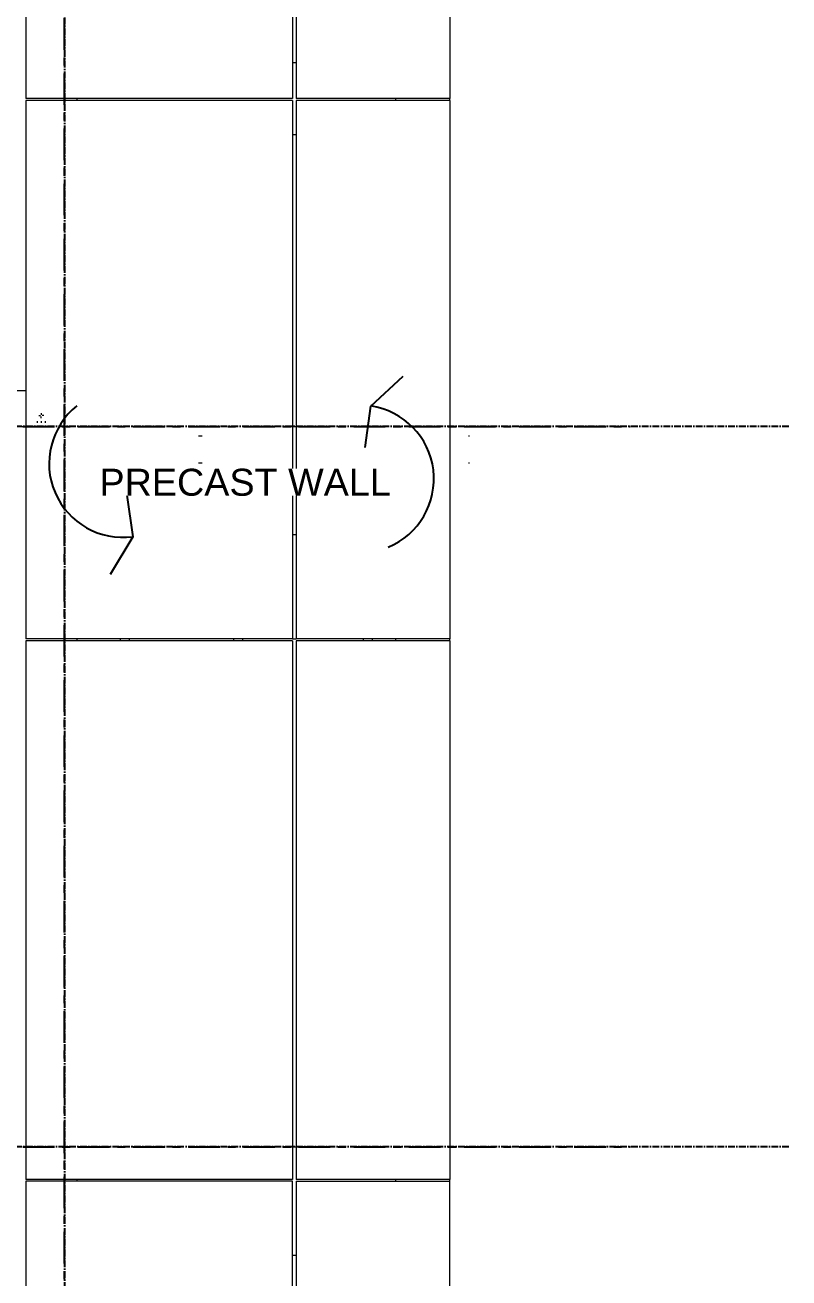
# Model space of a CAD drawing. Header units: millimetres. Extents: x -187664 to 435448, y -313239 to 299894.
# Drawn here: x 387622 to 391865, y 172526 to 179481 of the extents above; entities that cross this region are included whole.
import ezdxf
from ezdxf.enums import TextEntityAlignment as Align

# ---------------------------------------------------------------- set-up
doc = ezdxf.new("R2010")
doc.units = ezdxf.units.MM
for name, pattern in [('CENTER', [2, 1.25, -0.25, 0.25, -0.25]), ('TA_GL_000.70000', [1.925, 0.7, -0.175, 0.175, -0.175, 0.7]), ('XKITLINE00', [0]), ('XKITLINE02', [4, 2, -2])]:
    doc.linetypes.add(name, pattern=pattern)
for name, color, linetype in [('000 - 0_SYM_DWG_GRIDLINE_MAIN_COLOR_251', 7, 'Continuous'), ('000 - 0_SYM_DWG_SLOPE-SYM_TEXT_COLOR_3', 7, 'Continuous'), ('000 - EXISTING_BUILDING_MAIN_COLOR_1', 7, 'Continuous'), ('000 - EXISTING_DIM_MAIN_COLOR_251', 7, 'Continuous'), ('000 - GRID', 7, 'CENTER')]:
    doc.layers.add(name, color=color, linetype=linetype)
for name, color, linetype, lineweight in [('Bolt', 7, 'Continuous', 0), ('Part', 7, 'Continuous', 0), ('Z-230_A_LEVEL', 7, 'Continuous', 9)]:
    doc.layers.add(name, color=color, linetype=linetype, lineweight=lineweight)
doc.styles.add('ARIAL', font='arial.ttf')
doc.styles.add('Arial_2', font='arial.ttf', dxfattribs={"height": 300})
doc.styles.add('RomanS', font='arial.ttf', dxfattribs={"width": 0.8})
doc.styles.add('TA', font='', dxfattribs={"height": 4.5})
doc.styles.get('TA').set_extended_font_data('Cordia New')

# ---------------------------------------------------------------- blocks, each defined once
blk = doc.blocks.new('*A19201865')
at = {"layer": 'Part', "color": 7, "linetype": 'XKITLINE00', "lineweight": 0}
for p, q in [((636.543606, 4.855625), (636.543606, 3.255625)), ((636.543606, 4.855625), (662.023606, 4.855625)), ((636.543606, 3.255625), (662.023606, 3.255625))]:
    blk.add_line(p, q, dxfattribs=at)
blk = doc.blocks.new('*A19251870')
at = {"layer": 'Part', "color": 7, "linetype": 'XKITLINE00', "lineweight": 0}
for p, q in [((673.863606, 3.25563), (674.023606, 3.25563)), ((673.863606, -1.54437), (674.023606, -1.54437))]:
    blk.add_line(p, q, dxfattribs=at)
blk = doc.blocks.new('*A19331873')
at = {"layer": 'Part', "color": 7, "linetype": 'XKITLINE00', "lineweight": 0}
for p, q in [((678.463561, 17.73563), (678.463561, 17.81563)), ((680.863561, 17.73563), (680.863561, 17.81563)), ((678.463561, -6.26437), (678.463561, -6.18437)), ((680.863561, -6.26437), (680.863561, -6.18437)), ((678.463561, -30.26437), (678.463561, -30.18437)), ((680.863561, -30.26437), (680.863561, -30.18437))]:
    blk.add_line(p, q, dxfattribs=at)
blk = doc.blocks.new('*A19411881')
at = {"layer": 'Part', "color": 7, "linetype": 'XKITLINE00', "lineweight": 0}
for p, q in [((664.303604, 17.73563), (664.303604, 17.81563)), ((664.303604, -6.26437), (664.303604, -6.18437)), ((664.303604, -30.26437), (664.303604, -30.18437))]:
    blk.add_line(p, q, dxfattribs=at)
blk = doc.blocks.new('*A19431883')
at = {"layer": 'Part', "color": 7, "linetype": 'XKITLINE00', "lineweight": 0}
for p, q in [((673.863606, -30.26437), (662.023606, -30.26437)), ((662.023606, -30.26437), (662.023606, -62.98437)), ((673.863606, -45.14437), (673.863606, -30.26437)), ((668.103549, -62.98437), (668.103549, -45.14437)), ((668.103549, -45.14437), (673.863606, -45.14437)), ((662.023606, -62.98437), (668.103549, -62.98437))]:
    blk.add_line(p, q, dxfattribs=at)
blk = doc.blocks.new('*A19441884')
at = {"layer": 'Part', "color": 7, "linetype": 'XKITLINE00', "lineweight": 0}
for p, q in [((674.023606, -30.26437), (674.023606, -45.14437)), ((674.023606, -30.26437), (680.863606, -30.26437)), ((680.863606, -62.98437), (680.863606, -30.26437)), ((674.023606, -45.14437), (676.103549, -45.14437)), ((676.103549, -45.14437), (676.103549, -62.98437)), ((676.103549, -62.98437), (680.863606, -62.98437))]:
    blk.add_line(p, q, dxfattribs=at)
blk = doc.blocks.new('*A19631903')
at = {"layer": 'Part', "color": 7, "linetype": 'XKITLINE00', "lineweight": 0}
for p, q in [((673.863606, -6.26437), (662.023606, -6.26437)), ((662.023606, -6.26437), (662.023606, -30.18437)), ((673.863606, -6.26437), (673.863606, -30.18437)), ((673.863606, -30.18437), (662.023606, -30.18437))]:
    blk.add_line(p, q, dxfattribs=at)
blk = doc.blocks.new('*A19641904')
at = {"layer": 'Part', "color": 7, "linetype": 'XKITLINE00', "lineweight": 0}
for p, q in [((680.863606, -6.26437), (674.023606, -6.26437)), ((674.023606, -6.26437), (674.023606, -30.18437)), ((680.863606, -6.26437), (680.863606, -30.18437)), ((680.863606, -30.18437), (674.023606, -30.18437))]:
    blk.add_line(p, q, dxfattribs=at)
blk = doc.blocks.new('*A19701910')
at = {"layer": 'Part', "color": 7, "linetype": 'XKITLINE00', "lineweight": 0}
for p, q in [((673.863606, -28.74437), (674.023606, -28.74437)), ((664.303604, -30.26437), (664.303604, -30.18437)), ((678.463561, -30.26437), (678.463561, -30.18437)), ((673.863606, -33.54437), (674.023606, -33.54437))]:
    blk.add_line(p, q, dxfattribs=at)
blk = doc.blocks.new('*A19741914')
at = {"layer": 'Part', "color": 7, "linetype": 'XKITLINE00', "lineweight": 0}
for p, q in [((666.223606, -6.26437), (666.223606, -6.18437)), ((666.263606, -6.26437), (666.263606, -6.24437)), ((666.263606, -6.24437), (666.623606, -6.24437)), ((666.623606, -6.24437), (666.623606, -6.18437))]:
    blk.add_line(p, q, dxfattribs=at)
blk = doc.blocks.new('*A19751915')
at = {"layer": 'Part', "color": 7, "linetype": 'XKITLINE00', "lineweight": 0}
for p, q in [((673.863606, -1.54437), (674.023606, -1.54437)), ((673.863606, -6.18437), (674.023606, -6.18437))]:
    blk.add_line(p, q, dxfattribs=at)
blk = doc.blocks.new('*A19761916')
at = {"layer": 'Part', "color": 7, "linetype": 'XKITLINE00', "lineweight": 0}
for p, q in [((671.263606, -6.26437), (671.263606, -6.18437)), ((671.303606, -6.26437), (671.303606, -6.24437)), ((671.303606, -6.24437), (671.663606, -6.24437)), ((671.663606, -6.24437), (671.663606, -6.18437))]:
    blk.add_line(p, q, dxfattribs=at)
blk = doc.blocks.new('*A19771917')
at = {"layer": 'Part', "color": 7, "linetype": 'XKITLINE00', "lineweight": 0}
for p, q in [((677.023606, -6.26437), (677.023606, -6.18437)), ((677.063606, -6.26437), (677.063606, -6.24437)), ((677.063606, -6.24437), (677.423606, -6.24437)), ((677.423606, -6.24437), (677.423606, -6.18437))]:
    blk.add_line(p, q, dxfattribs=at)
blk = doc.blocks.new('*A19781918')
at = {"layer": 'Part', "color": 7, "linetype": 'XKITLINE00', "lineweight": 0}
for p, q in [((673.863606, 17.73563), (662.023606, 17.73563)), ((662.023606, 17.73563), (662.023606, -6.18437)), ((673.863606, 17.73563), (673.863606, -6.18437)), ((673.863606, -6.18437), (662.023606, -6.18437))]:
    blk.add_line(p, q, dxfattribs=at)
blk = doc.blocks.new('*A19791919')
at = {"layer": 'Part', "color": 7, "linetype": 'XKITLINE00', "lineweight": 0}
for p, q in [((680.863606, 17.73563), (674.023606, 17.73563)), ((674.023606, 17.73563), (674.023606, -6.18437)), ((680.863606, 17.73563), (680.863606, -6.18437)), ((680.863606, -6.18437), (674.023606, -6.18437))]:
    blk.add_line(p, q, dxfattribs=at)
blk = doc.blocks.new('*A20661997')
at = {"layer": 'Bolt', "color": 7, "linetype": 'XKITLINE00', "lineweight": 0}
for p, q in [((662.59163, 3.73563), (662.666222, 3.73563)), ((662.70363, 3.84763), (662.70363, 3.773038)), ((662.70363, 3.62363), (662.70363, 3.698222)), ((662.81563, 3.73563), (662.741038, 3.73563))]:
    blk.add_line(p, q, dxfattribs=at)
blk = doc.blocks.new('*A20671998')
at = {"layer": 'Bolt', "color": 7, "linetype": 'XKITLINE02', "lineweight": 0}
for p, q in [((662.527604, 3.49563), (662.527604, 3.41563)), ((662.527604, 3.49563), (662.527604, 3.41563)), ((662.703604, 3.49563), (662.703604, 3.41563)), ((662.703604, 3.49563), (662.703604, 3.41563)), ((662.879604, 3.49563), (662.879604, 3.41563)), ((662.879604, 3.49563), (662.879604, 3.41563))]:
    blk.add_line(p, q, dxfattribs=at)
blk = doc.blocks.new('*A20802011')
at = {"layer": 'Part', "color": 7, "linetype": 'XKITLINE00', "lineweight": 0}
for p, q in [((673.863606, 41.73563), (662.023606, 41.73563)), ((662.023606, 41.73563), (662.023606, 17.81563)), ((673.863606, 41.73563), (673.863606, 17.81563)), ((673.863606, 17.81563), (662.023606, 17.81563))]:
    blk.add_line(p, q, dxfattribs=at)
blk = doc.blocks.new('*A20812012')
at = {"layer": 'Part', "color": 7, "linetype": 'XKITLINE00', "lineweight": 0}
for p, q in [((680.863606, 41.73563), (674.023606, 41.73563)), ((674.023606, 41.73563), (674.023606, 17.81563)), ((680.863606, 41.73563), (680.863606, 17.81563)), ((680.863606, 17.81563), (674.023606, 17.81563))]:
    blk.add_line(p, q, dxfattribs=at)
blk = doc.blocks.new('*A20952026')
at = {"layer": 'Part', "color": 7, "linetype": 'XKITLINE00', "lineweight": 0}
for p, q in [((673.863606, 19.41563), (674.023606, 19.41563)), ((673.863606, 16.21563), (674.023606, 16.21563))]:
    blk.add_line(p, q, dxfattribs=at)
blk = doc.blocks.new('*A19351875')
at = {"layer": '000 - EXISTING_BUILDING_MAIN_COLOR_1', "color": 7, "linetype": 'XKITLINE00', "lineweight": 0}
for p, q in [((649.863606, -41.94437), (650.023606, -41.94437)), ((661.863606, -41.94437), (661.903604, -41.94437)), ((649.863606, -43.14437), (650.023606, -43.14437)), ((661.863606, -43.14437), (661.903604, -43.14437))]:
    blk.add_line(p, q, dxfattribs=at)
blk = doc.blocks.new('W-1-PP19-ST-ENT1-1_20260611-151415_ELEVATION_4_ST')
at = {"color": 7}
for points in [[(5727.4, 109633.3), (5758.9, 109863.4), (5937.9, 110029.4)], [(4402.6, 109367.8), (4436.3, 109138), (4310.6, 108928.8)]]:
    blk.add_lwpolyline(points, dxfattribs=at)
for centre, start, end in [((4380.8, 109543.5), 128.46703, 277.79619), ((5699.4, 109458.5), 292.30652, 81.63568)]:
    blk.add_arc(centre, 409.3, start, end, dxfattribs=at)
at = {"layer": '000 - EXISTING_DIM_MAIN_COLOR_251', "color": 7, "linetype": 'CENTER', "ltscale": 30}
for p, q in [((4058, 119220), (4058, 100781.9)), ((8080.8, 109750), (-6745.8, 109750)), ((8080.8, 105750), (-6745.8, 105750))]:
    blk.add_line(p, q, dxfattribs=at)
at = {"color": 7, "lineweight": 0, "xscale": 125, "yscale": 125, "zscale": 125}
for name, p in [('*A19411881', (-78909.9, 109343)), ('*A20802011', (-78909.9, 109343)), ('*A20812012', (-78909.9, 109343)), ('*A19331873', (-78909.9, 109343)), ('*A20952026', (-78909.9, 109343)), ('*A19781918', (-78909.9, 109343)), ('*A19791919', (-78909.9, 109343)), ('*A19201865', (-78909.9, 109343)), ('*A20671998', (-78909.9, 109343)), ('*A20661997', (-78909.9, 109343)), ('*A19351875', (-76431.3, 114940.1)), ('*A19251870', (-78909.9, 109343)), ('*A19751915', (-78909.9, 109343)), ('*A19631903', (-78909.9, 109343)), ('*A19741914', (-78909.9, 109343)), ('*A19761916', (-78909.9, 109343)), ('*A19641904', (-78909.9, 109343)), ('*A19771917', (-78909.9, 109343)), ('*A19701910', (-78909.9, 109343)), ('*A19431883', (-78909.9, 109343)), ('*A19441884', (-78909.9, 109343))]:
    blk.add_blockref(name, p, dxfattribs=at)
at = {"layer": '000 - EXISTING_DIM_MAIN_COLOR_251', "color": 7, "style": 'RomanS'}
for tag, p in [('A', (0, 119772.4)), ('A1', (4058, 119772.4))]:
    blk.add_attdef(tag, text='', height=250, dxfattribs=at).set_placement(p, align=Align.MIDDLE_CENTER)
at = {"layer": 'Z-230_A_LEVEL', "color": 7, "insert": (4251.2, 109515.1), "char_height": 150, "width": 1817.264, "attachment_point": 1, "style": 'Arial_2', "bg_fill": 3, "box_fill_scale": 1, "bg_fill_color": 256, "bg_fill_transparency": 0}
blk.add_mtext('PRECAST WALL', dxfattribs=at)
blk = doc.blocks.new('*U4942')
at = {"layer": '000 - 0_SYM_DWG_GRIDLINE_MAIN_COLOR_251', "color": 7, "linetype": 'ByBlock', "ltscale": 5}
blk.add_line((20, 0), (-200.56, 0), dxfattribs=at)
at = {"layer": '000 - 0_SYM_DWG_GRIDLINE_MAIN_COLOR_251', "color": 7}
blk.add_point((-180.56, 0), dxfattribs=at)
at = {"color": 7, "style": 'TA', "flags": 1}
blk.add_attdef('LOCATION', (6, -6), '', height=4.5, rotation=270, dxfattribs=at)
blk = doc.blocks.new('*U4936')
at = {"layer": '000 - 0_SYM_DWG_GRIDLINE_MAIN_COLOR_251', "color": 7, "linetype": 'ByBlock', "ltscale": 5}
blk.add_line((20, 0), (-355.74, 0), dxfattribs=at)
at = {"color": 7, "style": 'TA', "flags": 1}
blk.add_attdef('LOCATION', (6, -6), '', height=4.5, rotation=270, dxfattribs=at)
at = {"layer": '000 - 0_SYM_DWG_SLOPE-SYM_TEXT_COLOR_3', "color": 7, "style": 'ARIAL'}
blk.add_attdef('GRID-HEAD', text='', height=4, rotation=90, dxfattribs=at).set_placement((40, 0), align=Align.MIDDLE_CENTER)
blk = doc.blocks.new('W-1-PP19-ST-ENT1-1_20260611-151514_ELEVATION_4_DIMS')
at = {"layer": '000 - GRID', "color": 7, "linetype": 'TA_GL_000.70000', "xscale": 50.00000000000004, "yscale": 50.00000000000004, "zscale": 50.00000000000004}
for name, p, rotation in [('*U4936', (4058, 101510), 270), ('*U4942', (-2830, 109750), 180), ('*U4942', (-2830, 105750), 180)]:
    blk.add_blockref(name, p, dxfattribs=dict(at, rotation=rotation))

msp = doc.modelspace()

# ---------------------------------------------------------------- block references
at = {"color": 7}
msp.add_blockref('W-1-PP19-ST-ENT1-1_20260611-151415_ELEVATION_4_ST', (383783.906, 67502.983), dxfattribs=at)

# ---------------------------------------------------------------- next in the draw order: block references
msp.add_blockref('W-1-PP19-ST-ENT1-1_20260611-151514_ELEVATION_4_DIMS', (383783.906, 67502.983), dxfattribs=at)

doc.saveas('drawing.dxf')
